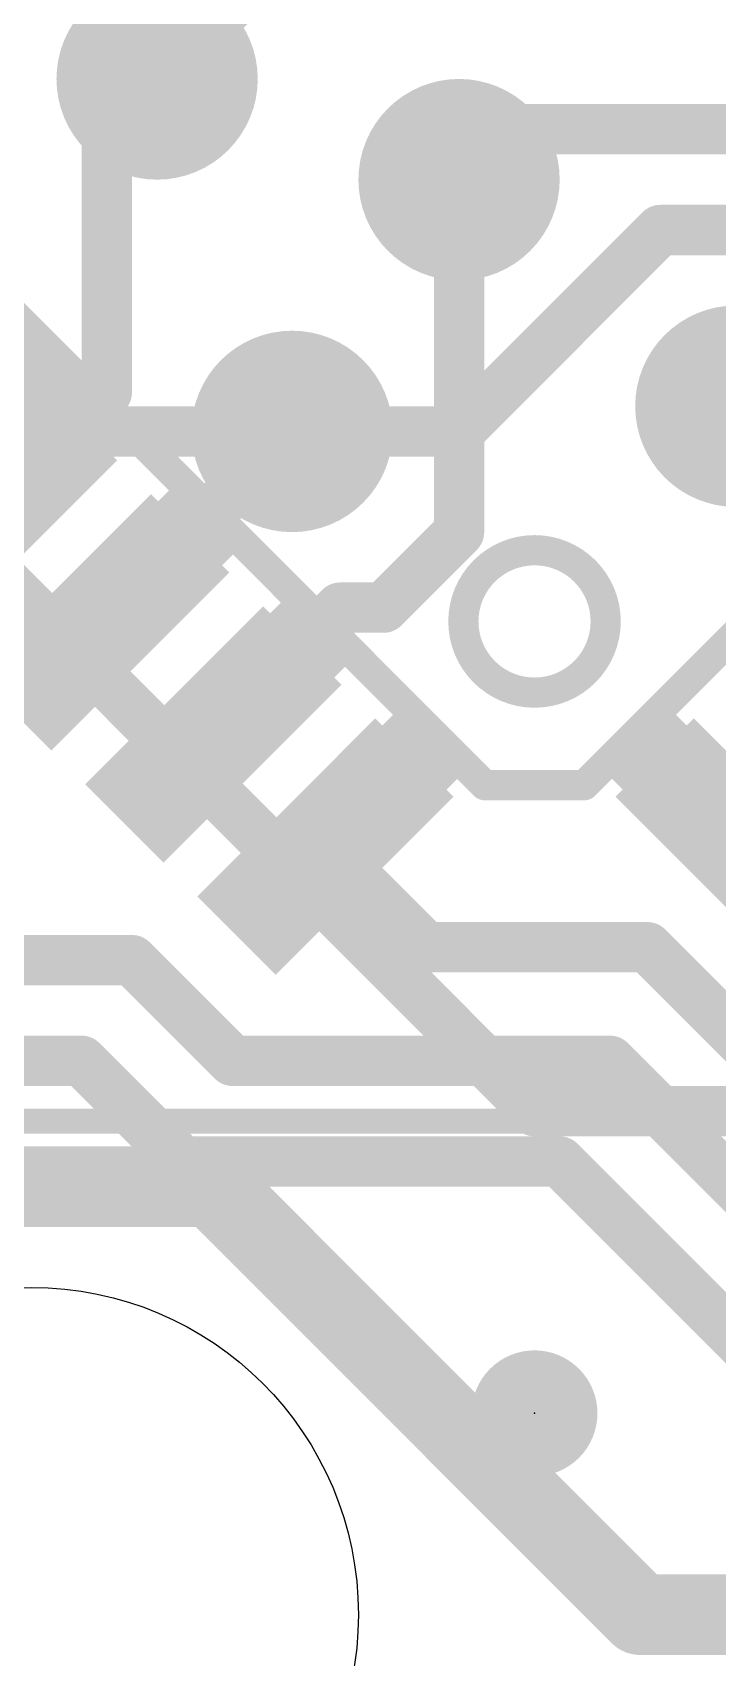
# Model space of a CAD drawing. Extents: x -0.1 to 40.8, y -10.2 to 23.
# Drawn here: x 5.09 to 8.54, y 2.32 to 10.52 of the extents above; entities that cross this region are included whole.
import ezdxf

# ---------------------------------------------------------------- set-up
doc = ezdxf.new("R2010")
doc.units = 0
for name, color, linetype in [('1', 12, 'CONTINUOUS'), ('16', 132, 'CONTINUOUS'), ('18', 110, 'CONTINUOUS'), ('20', 53, 'CONTINUOUS'), ('21', 41, 'CONTINUOUS'), ('22', 40, 'CONTINUOUS'), ('23', 53, 'CONTINUOUS'), ('51', 53, 'CONTINUOUS')]:
    doc.layers.add(name, color=color, linetype=linetype)

# ---------------------------------------------------------------- blocks, each defined once
blk = doc.blocks.new('RECT')
blk.add_solid([(-0.5, -0.5), (0.5, -0.5), (-0.5, 0.5), (0.5, 0.5)])
blk = doc.blocks.new('PIE')
at = {"const_width": 0.5}
blk.add_lwpolyline([(0, -0.25, 1), (0, 0.25, 1), (0, -0.25)], format="xyb", dxfattribs=at)
blk = doc.blocks.new('ROUNDV')
at = {"const_width": 0.5}
blk.add_lwpolyline([(0, -0.25, 1), (0, 0.25, 1), (0, -0.25)], format="xyb", dxfattribs=at)

msp = doc.modelspace()

# ---------------------------------------------------------------- linework, layer by layer
at = {"layer": '1', "const_width": 0.254}
for points in [[(5.461, 10.033), (5.715, 10.287)], [(5.461, 8.7053), (5.461, 10.033)], [(7.239, 9.779), (7.239, 8.001)], [(4.8675, 8.1118), (5.461, 8.7053)], [(5.4332, 7.5461), (6.3961, 8.509)], [(7.239, 8.001), (6.858, 7.62)], [(5.9989, 6.9805), (6.6384, 7.62)], [(6.6384, 7.62), (6.858, 7.62)], [(6.5646, 6.4148), (7.0726, 5.9068)], [(7.0726, 5.9068), (8.1902, 5.9068)], [(8.1902, 5.9068), (9.525, 4.572)], [(1.905, 5.842), (5.588, 5.842)], [(5.588, 5.842), (6.096, 5.334)], [(1.651, 5.334), (5.334, 5.334)], [(5.334, 5.334), (5.842, 4.826)], [(6.096, 5.334), (8.001, 5.334)], [(8.001, 5.334), (9.271, 4.064)], [(5.842, 4.826), (7.747, 4.826)], [(9.017, 3.556), (7.747, 4.826)]]:
    msp.add_lwpolyline(points, dxfattribs=at)
at = {"layer": '1', "const_width": 0.127}
for points in [[(5.7599, 10.2421, 1), (5.6701, 10.3319)], [(5.5245, 10.033, 1), (5.3975, 10.033)], [(5.4161, 10.0779, 1), (5.5059, 9.9881)], [(7.3025, 9.779, 1), (7.1755, 9.779)], [(5.5059, 8.6604, 1), (5.4161, 8.7502)], [(5.3975, 8.7053, 1), (5.5245, 8.7053)], [(6.441, 8.4641, 1), (6.3512, 8.5539)], [(7.2839, 7.9561, 1), (7.1941, 8.0459)], [(7.1755, 8.001, 1), (7.3025, 8.001)], [(6.6384, 7.6835, 1), (6.6384, 7.5565)], [(6.6833, 7.5751, 1), (6.5935, 7.6649)], [(6.8131, 7.6649, 1), (6.9029, 7.5751)], [(6.858, 7.5565, 1), (6.858, 7.6835)], [(5.3883, 7.591, 1), (5.4781, 7.5012)], [(5.954, 7.0254, 1), (6.0438, 6.9356)], [(6.6095, 6.4597, 1), (6.5197, 6.3699)], [(7.0726, 5.9703, 1), (7.0726, 5.8433)], [(7.0277, 5.8619, 1), (7.1175, 5.9517)], [(8.2351, 5.9517, 1), (8.1453, 5.8619)], [(8.1902, 5.8433, 1), (8.1902, 5.9703)], [(5.6329, 5.8869, 1), (5.5431, 5.7971)], [(5.588, 5.7785, 1), (5.588, 5.9055)], [(5.3789, 5.3789, 1), (5.2891, 5.2891)], [(5.334, 5.2705, 1), (5.334, 5.3975)], [(6.096, 5.3975, 1), (6.096, 5.2705)], [(6.0511, 5.2891, 1), (6.1409, 5.3789)], [(8.0459, 5.3789, 1), (7.9561, 5.2891)], [(8.001, 5.2705, 1), (8.001, 5.3975)], [(5.842, 4.8895, 1), (5.842, 4.7625)], [(5.7971, 4.7811, 1), (5.8869, 4.8709)], [(7.7919, 4.8709, 1), (7.7021, 4.7811)], [(7.747, 4.7625, 1), (7.747, 4.8895)]]:
    msp.add_lwpolyline(points, format="xyb", dxfattribs=at)
at = {"layer": '16'}
for points, const_width in [([(7.62, 5.08), (1.905, 10.795)], 0.254), ([(5.3801, 8.509), (3.048, 10.8411)], 0.254), ([(5.715, 10.287), (6.096, 10.668)], 0.254), ([(7.493, 10.033), (7.239, 9.779)], 0.254), ([(7.493, 10.033), (28.956, 10.033)], 0.254), ([(8.255, 9.525), (7.239, 8.509)], 0.254), ([(8.255, 9.525), (29.21, 9.525)], 0.254), ([(6.3961, 8.509), (5.3801, 8.509)], 0.254), ([(6.3961, 8.509), (6.731, 8.509)], 0.254), ([(6.3961, 8.509), (7.239, 8.509)], 0.254), ([(19.685, 5.08), (7.62, 5.08)], 0.254), ([(3.937, 4.699), (5.9944, 4.699)], 0.4064), ([(5.9944, 4.699), (8.1534, 2.54)], 0.4064), ([(8.1534, 2.54), (32.385, 2.54)], 0.4064)]:
    msp.add_lwpolyline(points, dxfattribs=dict(at, const_width=const_width))
for points, const_width in [([(5.6701, 10.3319, 1), (5.7599, 10.2421)], 0.127), ([(7.493, 10.0965, 1), (7.493, 9.9695)], 0.127), ([(7.5379, 9.9881, 1), (7.4481, 10.0779)], 0.127), ([(7.1941, 9.8239, 1), (7.2839, 9.7341)], 0.127), ([(8.255, 9.5885, 1), (8.255, 9.4615)], 0.127), ([(8.2999, 9.4801, 1), (8.2101, 9.5699)], 0.127), ([(5.3801, 8.5725, 1), (5.3801, 8.4455)], 0.127), ([(5.3352, 8.4641, 1), (5.425, 8.5539)], 0.127), ([(6.3961, 8.5725, 1), (6.3961, 8.4455)], 0.127), ([(6.3961, 8.5725, 1), (6.3961, 8.4455)], 0.127), ([(6.3961, 8.4455, 1), (6.3961, 8.5725)], 0.127), ([(6.731, 8.4455, 1), (6.731, 8.5725)], 0.127), ([(7.1941, 8.5539, 1), (7.2839, 8.4641)], 0.127), ([(7.239, 8.4455, 1), (7.239, 8.5725)], 0.127), ([(7.62, 5.1435, 1), (7.62, 5.0165)], 0.127), ([(7.5751, 5.0351, 1), (7.6649, 5.1249)], 0.127), ([(6.0662, 4.7708, 1), (5.9226, 4.6272)], 0.2032), ([(5.9944, 4.5974, 1), (5.9944, 4.8006)], 0.2032), ([(8.1534, 2.6416, 1), (8.1534, 2.4384)], 0.2032), ([(8.0816, 2.4682, 1), (8.2252, 2.6118)], 0.2032)]:
    msp.add_lwpolyline(points, format="xyb", dxfattribs=dict(at, const_width=const_width))
at = {"layer": '20'}
msp.add_circle((5.08, 2.54), 1.651, dxfattribs=at)
at = {"layer": '21', "const_width": 0.1524}
for points in [[(7.369, 6.7242), (2.6632, 11.43)], [(12.5768, 11.43), (7.871, 6.7242)], [(7.369, 6.7242), (7.871, 6.7242)]]:
    msp.add_lwpolyline(points, dxfattribs=at)
at = {"layer": '21'}
for points, const_width in [([(7.62, 7.1913, 1), (7.62, 7.9097, 1), (7.62, 7.1913)], 0.1524), ([(7.369, 6.7623, 1), (7.369, 6.6861)], 0.0762), ([(7.342, 6.6973, 1), (7.3959, 6.7511)], 0.0762), ([(7.8441, 6.7511, 1), (7.898, 6.6973)], 0.0762), ([(7.871, 6.6861, 1), (7.871, 6.7623)], 0.0762)]:
    msp.add_lwpolyline(points, format="xyb", dxfattribs=dict(at, const_width=const_width))
at = {"layer": '22', "const_width": 0.127}
msp.add_lwpolyline([(40.41, 5.03), (0.23, 5.03)], dxfattribs=at)
at = {"layer": '23'}
msp.add_point((7.62, 3.556), dxfattribs=at)

# ---------------------------------------------------------------- block references
at = {"layer": '1', "rotation": 135}
for p, xscale, yscale in [((4.8675, 8.1118), 0.5588, 1.27), ((5.4332, 7.5461), 0.5588, 1.27), ((5.9989, 6.9805), 0.5588, 1.27), ((6.5646, 6.4148), 0.5588, 1.27), ((8.6754, 6.4148), 1.27, 0.5588)]:
    msp.add_blockref('RECT', p, dxfattribs=dict(at, xscale=xscale, yscale=yscale))
at = {"layer": '1', "xscale": 0.635, "yscale": 0.635}
msp.add_blockref('PIE', (7.62, 3.556), dxfattribs=at)
at = {"layer": '18', "xscale": 1.016, "yscale": 1.016}
for p in [(5.715, 10.287), (5.715, 10.287), (7.239, 9.779), (7.239, 9.779), (8.636, 8.636), (8.636, 8.636), (6.3961, 8.509), (6.3961, 8.509)]:
    msp.add_blockref('ROUNDV', p, dxfattribs=at)
at = {"layer": '51', "rotation": 135}
for p, xscale, yscale in [((5.0381, 8.2825), 0.4572, 0.9906), ((5.6038, 7.7168), 0.4572, 0.9906), ((6.1695, 7.1511), 0.4572, 0.9906), ((6.7352, 6.5854), 0.4572, 0.9906), ((8.5048, 6.5854), 0.9906, 0.4572)]:
    msp.add_blockref('RECT', p, dxfattribs=dict(at, xscale=xscale, yscale=yscale))

doc.saveas('drawing.dxf')
